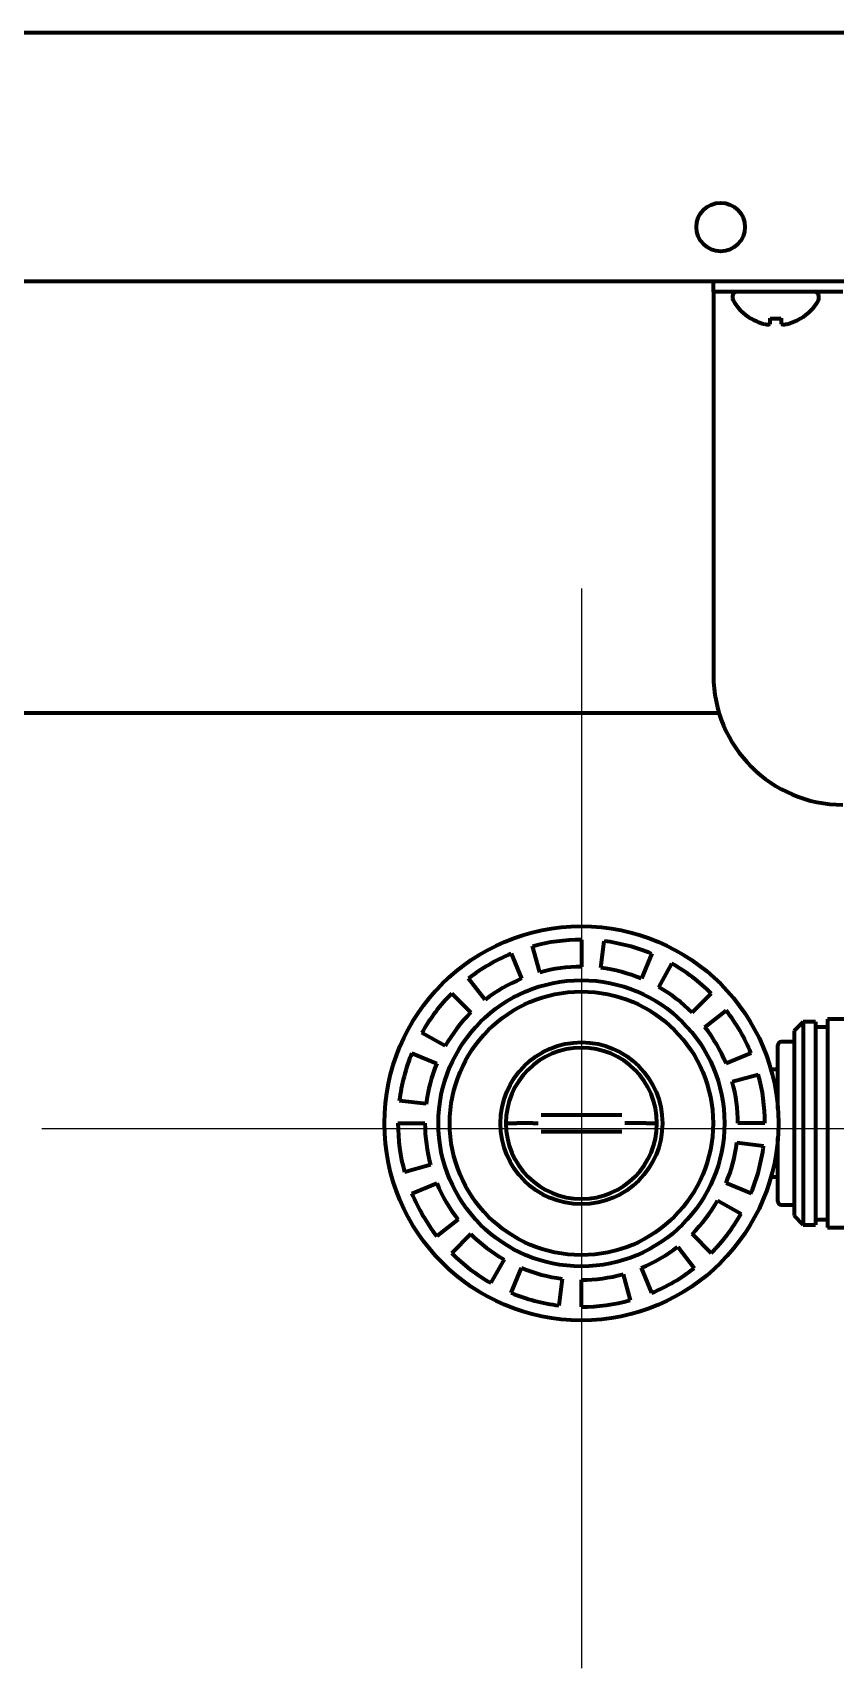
# Model space of a CAD drawing. Header units: inches. Extents: x -3022 to 7311, y 343 to 5680.
# Drawn here: x 6942.2 to 7016.6, y 2126.8 to 2278.3 of the extents above; entities that cross this region are included whole.
import ezdxf

# ---------------------------------------------------------------- set-up
doc = ezdxf.new("R2010")
doc.units = ezdxf.units.IN

# ---------------------------------------------------------------- blocks, each defined once
blk = doc.blocks.new('A$C773D0E90')
at = {"color": 4}
for p, q in [((0, 50), (0, -50)), ((-50, 0), (50, 0))]:
    blk.add_line(p, q, dxfattribs=at)

msp = doc.modelspace()

# ---------------------------------------------------------------- linework, layer by layer
at = {"linetype": 'Continuous', "lineweight": 70}
for p, q in [((7250.07, 2278.29), (6405.87, 2278.29)), ((6388.97, 2255.29), (7266.97, 2255.29)), ((7005.3, 2254.29), (7005.3, 2255.29)), ((7005.3, 2254.29), (7005.3, 2253.29)), ((7009.3, 2254.29), (7005.3, 2254.29)), ((7017.3, 2254.29), (7009.3, 2254.29)), ((7005.3, 2253.29), (7005.3, 2218.79)), ((7007.07, 2253.89), (7007.07, 2253.69)), ((7015.07, 2253.69), (7015.07, 2253.89)), ((7008.77, 2251.81), (7008.77, 2251.85)), ((7013.37, 2251.85), (7013.37, 2251.81)), ((6888.26, 2215.29), (7005.82, 2215.29)), ((6989.22, 2191.27), (6988.55, 2193.68)), ((6993.07, 2194.29), (6993.07, 2191.79)), ((6994.86, 2191.68), (6995.17, 2194.16)), ((6986.57, 2193), (6987.53, 2190.69)), ((6999.58, 2193), (6998.62, 2190.69)), ((7000.23, 2189.9), (7001.46, 2192.08)), ((6984.16, 2188.73), (6982.62, 2190.7)), ((6981.05, 2189.31), (6982.82, 2187.54)), ((7005.09, 2189.31), (7003.33, 2187.54)), ((7004.51, 2186.2), (7006.48, 2187.74)), ((7013.62, 2186.69), (7012.77, 2185.84)), ((7012.77, 2185.84), (7012.77, 2168.74)), ((7014.77, 2186.69), (7013.62, 2186.69)), ((7013.62, 2186.69), (7013.62, 2167.89)), ((7014.77, 2186.69), (7014.77, 2167.89)), ((7015.87, 2186.19), (7014.77, 2186.19)), ((7015.87, 2186.94), (7015.87, 2167.64)), ((7026.27, 2186.94), (7015.87, 2186.94)), ((6980.46, 2184.45), (6978.29, 2185.68)), ((7011.27, 2178.64), (7011.27, 2184.54)), ((7012.77, 2184.84), (7011.57, 2184.84)), ((6977.37, 2183.8), (6979.68, 2182.84)), ((7008.78, 2183.8), (7006.47, 2182.84)), ((7007.05, 2181.15), (7009.46, 2181.81)), ((7011.27, 2182.27), (7010.63, 2182.27)), ((6978.68, 2179.08), (6976.2, 2179.38)), ((6976.07, 2177.29), (6978.57, 2177.29)), ((6988.58, 2177.29), (6987.07, 2177.29)), ((6990.5, 2178.04), (6989.34, 2178.04)), ((6991.24, 2178.04), (6990.5, 2178.04)), ((6994.91, 2178.04), (6991.24, 2178.04)), ((6995.64, 2178.04), (6994.91, 2178.04)), ((6996.81, 2178.04), (6995.64, 2178.04)), ((6999.07, 2177.29), (6997.56, 2177.29)), ((7010.07, 2177.29), (7007.57, 2177.29)), ((6989.34, 2176.54), (6990.5, 2176.54)), ((6990.5, 2176.54), (6991.24, 2176.54)), ((6991.24, 2176.54), (6994.91, 2176.54)), ((6994.91, 2176.54), (6995.64, 2176.54)), ((6995.64, 2176.54), (6996.81, 2176.54)), ((7007.46, 2175.51), (7009.94, 2175.2)), ((7011.27, 2170.04), (7011.27, 2175.94)), ((6979.1, 2173.43), (6976.69, 2172.77)), ((7010.63, 2172.32), (7011.27, 2172.32)), ((6977.37, 2170.79), (6979.68, 2171.74)), ((7008.78, 2170.79), (7006.47, 2171.74)), ((7005.69, 2170.14), (7007.86, 2168.9)), ((7011.57, 2169.74), (7012.77, 2169.74)), ((6981.64, 2168.38), (6979.66, 2166.84)), ((7012.77, 2168.74), (7013.62, 2167.89)), ((7013.62, 2167.89), (7014.77, 2167.89)), ((7014.77, 2168.39), (7015.87, 2168.39)), ((7015.87, 2167.64), (7026.27, 2167.64)), ((6981.05, 2165.27), (6982.82, 2167.04)), ((7005.09, 2165.27), (7003.33, 2167.04)), ((6985.92, 2164.68), (6984.68, 2162.51)), ((7001.99, 2165.85), (7003.52, 2163.88)), ((6986.57, 2161.59), (6987.53, 2163.9)), ((6996.93, 2163.31), (6997.6, 2160.9)), ((6999.58, 2161.59), (6998.62, 2163.9)), ((6991.29, 2162.9), (6990.98, 2160.42)), ((6993.07, 2160.29), (6993.07, 2162.79))]:
    msp.add_line(p, q, dxfattribs=at)
for centre, radius in [((7005.97, 2260.29), 2.25), ((6993.07, 2177.29), 18.25), ((6993.07, 2177.29), 13.25), ((6993.07, 2177.29), 12.2), ((6993.07, 2177.29), 7.5)]:
    msp.add_circle(centre, radius, dxfattribs=at)
for centre, radius, start, end in [((7007.47, 2253.89), 0.4, 90, 180), ((7014.67, 2253.89), 0.4, 0, 90), ((7007.47, 2253.69), 0.4, 180, 210.3012), ((7011.27, 2255.91), 4.8, 210.3012, 238.6273), ((7010.88, 2255.91), 4.8, 301.3727, 329.6988), ((7014.67, 2253.69), 0.4, 329.6988, 0), ((7017.3, 2218.79), 12, 180, 270), ((6993.07, 2177.29), 17, 90, 105.4286), ((6993.07, 2177.29), 17, 67.5, 82.9286), ((6993.07, 2177.29), 17, 112.5, 127.9286), ((6993.07, 2177.29), 17, 45, 60.4286), ((6993.07, 2177.29), 14.5, 112.5, 127.9286), ((6993.07, 2177.29), 14.5, 90, 105.4286), ((6993.07, 2177.29), 14.5, 67.5, 82.9286), ((6993.07, 2177.29), 17, 135, 150.4286), ((6993.07, 2177.29), 14.5, 45, 60.4286), ((6993.07, 2177.29), 14.5, 135, 150.4286), ((6993.07, 2177.29), 17, 22.5, 37.9286), ((6993.07, 2177.29), 14.5, 22.5, 37.9286), ((6993.07, 2177.29), 7, 0, 180), ((7011.57, 2184.54), 0.3, 90, 180), ((6993.07, 2177.29), 17, 157.5, 172.9286), ((6993.07, 2177.29), 14.5, 157.5, 172.9286), ((6993.07, 2177.29), 17, 0, 15.4286), ((6993.07, 2177.29), 14.5, 0, 15.4286), ((6993.07, 2177.29), 17, 180, 195.4286), ((6993.07, 2177.29), 14.5, 180, 195.4286), ((6993.07, 2177.29), 7, 180, 0), ((6993.07, 2177.29), 14.5, 337.5, 352.9286), ((6993.07, 2177.29), 17, 337.5, 352.9286), ((6993.07, 2177.29), 17, 202.5, 217.9286), ((6993.07, 2177.29), 14.5, 202.5, 217.9286), ((6993.07, 2177.29), 14.5, 315, 330.4286), ((7011.57, 2170.04), 0.3, 180, 270), ((6993.07, 2177.29), 17, 315, 330.4286), ((6993.07, 2177.29), 14.5, 225, 240.4286), ((6993.07, 2177.29), 17, 225, 240.4286), ((6993.07, 2177.29), 14.5, 292.5, 307.9286), ((6993.07, 2177.29), 14.5, 247.5, 262.9286), ((6993.07, 2177.29), 14.5, 270, 285.4286), ((6993.07, 2177.29), 17, 292.5, 307.9286), ((6993.07, 2177.29), 17, 247.5, 262.9286), ((6993.07, 2177.29), 17, 270, 285.4286)]:
    msp.add_arc(centre, radius, start, end, dxfattribs=at)
for points, knots in [([(7008.77, 2251.85), (7008.98, 2251.72), (7009.19, 2251.61), (7009.51, 2251.48), (7009.62, 2251.43), (7009.85, 2251.36), (7009.96, 2251.33), (7010.07, 2251.3)], [0, 0, 0, 0, 0.5, 0.5, 0.75, 0.75, 1, 1, 1, 1]), ([(7011.57, 2251.85), (7011.57, 2251.72), (7011.57, 2251.61), (7011.57, 2251.48), (7011.57, 2251.43), (7011.57, 2251.36), (7011.57, 2251.33), (7011.57, 2251.3)], [0, 0, 0, 0, 0.5, 0.5, 0.75, 0.75, 1, 1, 1, 1]), ([(6986.07, 2177.29), (6986.07, 2177.29), (6986.07, 2177.29), (6986.08, 2177.29), (6986.08, 2177.29), (6986.08, 2177.29), (6986.08, 2177.29), (6986.09, 2177.29), (6986.11, 2177.29), (6986.13, 2177.29), (6986.14, 2177.29), (6986.18, 2177.29), (6986.21, 2177.29), (6986.26, 2177.29), (6986.28, 2177.29), (6986.31, 2177.29), (6986.32, 2177.29), (6986.34, 2177.29), (6986.36, 2177.29), (6986.41, 2177.29), (6986.46, 2177.29), (6986.53, 2177.29), (6986.54, 2177.29), (6986.57, 2177.29), (6986.59, 2177.29), (6986.63, 2177.29), (6986.66, 2177.29), (6986.75, 2177.29), (6986.81, 2177.29), (6986.89, 2177.29), (6986.91, 2177.29), (6986.94, 2177.29), (6986.99, 2177.29), (6987.04, 2177.29), (6987.07, 2177.29)], [0, 0, 0, 0, 0.030929, 0.030929, 0.046559, 0.046559, 0.06219, 0.12471, 0.187231, 0.187231, 0.249752, 0.249752, 0.374793, 0.374793, 0.437314, 0.437314, 0.468574, 0.468574, 0.499834, 0.499834, 0.624876, 0.624876, 0.656136, 0.656136, 0.687397, 0.687397, 0.749917, 0.749917, 0.874959, 0.874959, 0.906219, 0.906219, 0.937479, 1, 1, 1, 1]), ([(6988.58, 2177.29), (6988.61, 2177.29), (6988.64, 2177.29), (6988.69, 2177.29), (6988.71, 2177.29), (6988.76, 2177.29), (6988.79, 2177.29), (6988.84, 2177.29), (6988.86, 2177.29), (6988.9, 2177.29), (6988.92, 2177.29), (6988.96, 2177.29), (6988.97, 2177.29), (6989, 2177.29), (6989.02, 2177.29), (6989.04, 2177.29), (6989.04, 2177.29), (6989.05, 2177.29)], [0, 0, 0, 0, 0.134311, 0.134311, 0.268604, 0.268604, 0.402882, 0.402882, 0.537146, 0.537146, 0.671447, 0.671447, 0.805717, 0.805717, 0.939999, 0.939999, 1, 1, 1, 1]), ([(6997.56, 2177.29), (6997.54, 2177.29), (6997.51, 2177.29), (6997.46, 2177.29), (6997.43, 2177.29), (6997.38, 2177.29), (6997.36, 2177.29), (6997.31, 2177.29), (6997.29, 2177.29), (6997.25, 2177.29), (6997.23, 2177.29), (6997.19, 2177.29), (6997.17, 2177.29), (6997.14, 2177.29), (6997.13, 2177.29), (6997.11, 2177.29), (6997.11, 2177.29), (6997.1, 2177.29)], [0, 0, 0, 0, 0.134311, 0.134311, 0.268604, 0.268604, 0.402882, 0.402882, 0.537146, 0.537146, 0.671447, 0.671447, 0.805717, 0.805717, 0.939999, 0.939999, 1, 1, 1, 1]), ([(6999.07, 2177.29), (6999.14, 2177.29), (6999.21, 2177.29), (6999.3, 2177.29), (6999.33, 2177.29), (6999.4, 2177.29), (6999.43, 2177.29), (6999.52, 2177.29), (6999.57, 2177.29), (6999.64, 2177.29), (6999.66, 2177.29), (6999.68, 2177.29), (6999.7, 2177.29), (6999.73, 2177.29), (6999.76, 2177.29), (6999.83, 2177.29), (6999.87, 2177.29), (6999.91, 2177.29), (6999.92, 2177.29), (6999.94, 2177.29), (6999.96, 2177.29), (7000, 2177.29), (7000.02, 2177.29), (7000.04, 2177.29), (7000.04, 2177.29), (7000.05, 2177.29), (7000.05, 2177.29), (7000.06, 2177.29), (7000.07, 2177.29), (7000.07, 2177.29), (7000.07, 2177.29), (7000.07, 2177.29), (7000.07, 2177.29), (7000.07, 2177.29), (7000.07, 2177.29)], [0, 0, 0, 0, 0.125062, 0.125062, 0.187592, 0.187592, 0.250123, 0.250123, 0.375185, 0.375185, 0.40645, 0.40645, 0.437716, 0.437716, 0.500246, 0.500246, 0.625308, 0.625308, 0.656573, 0.656573, 0.687839, 0.750369, 0.8129, 0.8129, 0.844166, 0.844166, 0.875431, 0.875431, 0.937962, 0.937962, 0.953594, 0.953594, 0.969227, 1, 1, 1, 1])]:
    msp.add_open_spline(points, degree=3, knots=knots, dxfattribs=at)
for points in [[(7010.07, 2251.3), (7010.1, 2251.29), (7010.15, 2251.29), (7010.22, 2251.28), (7010.29, 2251.28), (7010.36, 2251.28), (7010.43, 2251.28), (7010.5, 2251.29), (7010.55, 2251.29), (7010.57, 2251.3)], [(7010.57, 2251.3), (7010.57, 2251.31), (7010.57, 2251.34), (7010.57, 2251.39), (7010.57, 2251.45), (7010.57, 2251.51), (7010.57, 2251.57), (7010.57, 2251.65), (7010.57, 2251.74), (7010.57, 2251.81), (7010.57, 2251.85)], [(7010.57, 2251.85), (7010.74, 2251.82), (7011.07, 2251.8), (7011.41, 2251.82), (7011.57, 2251.85)], [(7011.57, 2251.3), (7011.6, 2251.29), (7011.65, 2251.29), (7011.73, 2251.28), (7011.8, 2251.28), (7011.87, 2251.28), (7011.94, 2251.28), (7012, 2251.29), (7012.05, 2251.29), (7012.07, 2251.3)], [(7012.07, 2251.3), (7012.13, 2251.31), (7012.24, 2251.34), (7012.4, 2251.39), (7012.56, 2251.45), (7012.71, 2251.51), (7012.86, 2251.57), (7013.02, 2251.65), (7013.19, 2251.74), (7013.31, 2251.81), (7013.37, 2251.85)]]:
    msp.add_open_spline(points, degree=3, dxfattribs=at)

# ---------------------------------------------------------------- block references
msp.add_blockref('A$C773D0E90', (6993.07, 2176.82))

doc.saveas('drawing.dxf')
